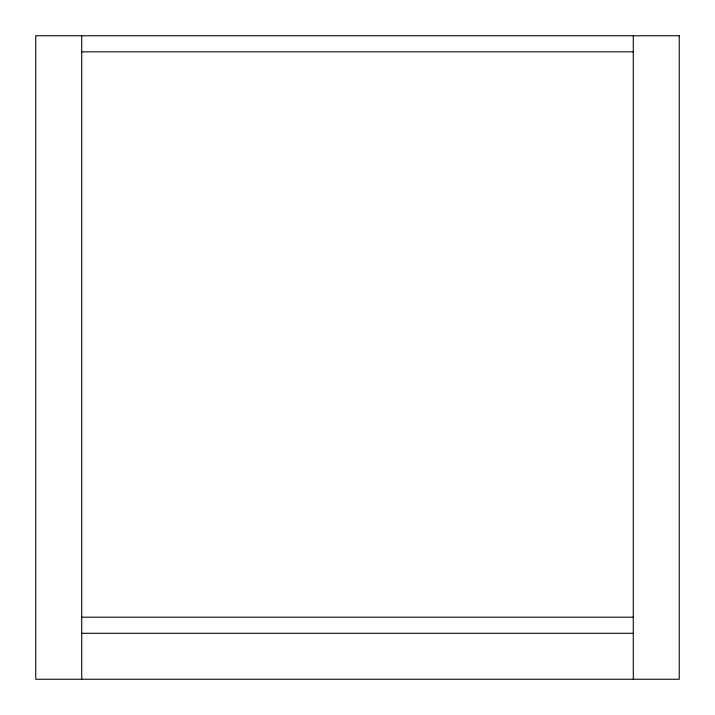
<?xml version="1.0" encoding="UTF-8"?>
<svg xmlns="http://www.w3.org/2000/svg" width="715" height="715" viewBox="0 0 715 715"><rect width="100%" height="100%" fill="white"/><g stroke="black" fill="none" stroke-linecap="round" stroke-linejoin="round"><path stroke-width="1.07" d="M81.716 51.838L633.284 51.838M81.716 617.197L633.284 617.197M81.716 633.284L633.284 633.284M633.284 35.75L633.284 679.25M81.716 35.75L81.716 679.25M679.25 35.75L35.75 35.75L35.75 679.25L679.25 679.25L679.25 35.75"/></g></svg>
